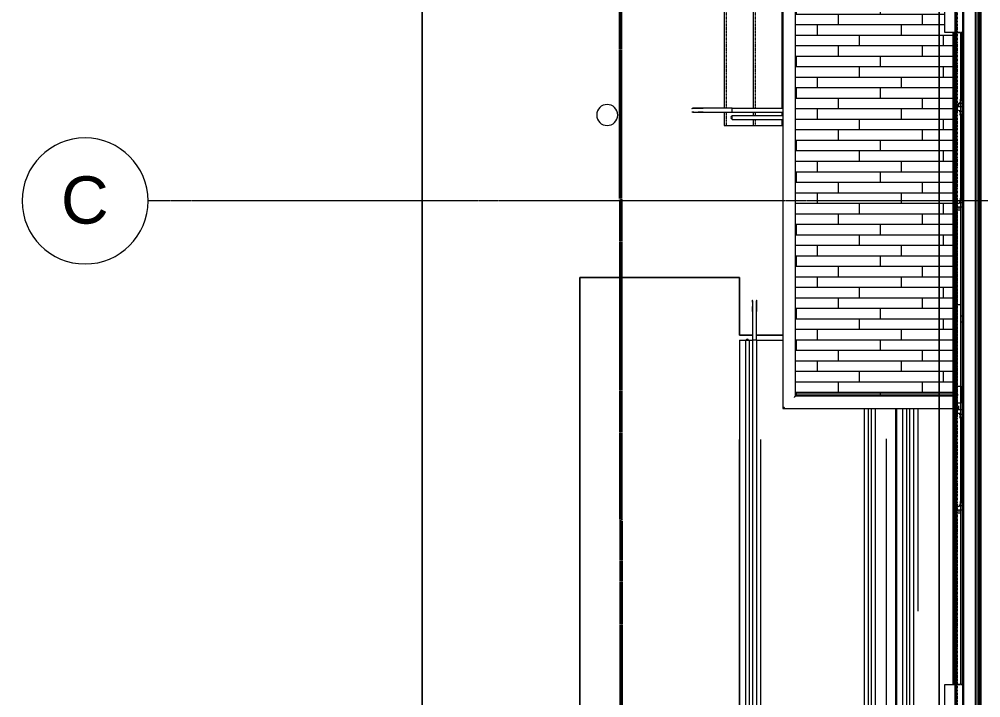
# Model space of a CAD drawing. Header units: inches. Extents: x -4218 to -1830, y 9757 to 12359.
# Drawn here: x -4217.8 to -3851.3, y 11093 to 11351.4 of the extents above; entities that cross this region are included whole.
import ezdxf

# ---------------------------------------------------------------- set-up
doc = ezdxf.new("R2010")
doc.units = ezdxf.units.IN
doc.header["$MEASUREMENT"] = 0
for name, pattern in [('Dash 1_16_', [0.125, 0.0625, -0.0625]), ('Double Dash 3_8_', [1, 0.375, -0.125, 0.125, -0.125, 0.125, -0.125]), ('Grid Line 1_2_', [0.875, 0.5, -0.125, 0.125, -0.125]), ('Overhead 1_16_', [0.101562, 0.0625, -0.039062])]:
    doc.linetypes.add(name, pattern=pattern)
for name, color, linetype, lineweight in [('0-1', 7, 'Continuous', 5), ('A-CLNG-1', 13, 'Continuous', 9), ('A-FLOR-1', 192, 'Continuous', 9), ('A-FLOR-HRAL', 11, 'Continuous', 9), ('A-FLOR-LEVL', 51, 'Continuous', 9), ('A-FLOR-PATT-1', 9, 'Continuous', 9), ('A-GENM', 5, 'Continuous', 9), ('A-GLAZ-1', 151, 'Continuous', 9), ('A-GLAZ-2', 151, 'Continuous', 20), ('A-ROOF', 132, 'Continuous', 13), ('A-ROOF-1', 253, 'Dash 1_16_', 9), ('A-ROOF-5', 132, 'Continuous', 9), ('A-WALL-1', 113, 'Continuous', 9), ('C-PROP-LINE', 91, 'Double Dash 3_8_', 50), ('C-PROP-LINE-1', 91, 'Dash 1_16_', 50), ('C-TOPO', 7, 'Continuous', 9), ('E-LITE-EQPM', 33, 'Continuous', 9), ('S-FNDN-1', 32, 'Continuous', 9), ('S-GRID-1', 1, 'Grid Line 1_2_', 9), ('S-GRID-IDEN', 1, 'Continuous', 9), ('S-STRS', 31, 'Continuous', 9), ('S-STRS-1', 31, 'Overhead 1_16_', 9)]:
    doc.layers.add(name, color=color, linetype=linetype, lineweight=lineweight)
doc.styles.add('Arial', font='arial.ttf', dxfattribs={"height": 18})

# ---------------------------------------------------------------- blocks, each defined once
blk = doc.blocks.new('CTR  - Topography_rvt-1-BACKGROUND - ROOF PLAN')
at = {"layer": 'C-TOPO'}
for p, q in [((-4064.23, 11315.19), (-4064.23, 11431.25)), ((-4064.23, 11431.25), (-4064.23, 11315.19)), ((-4064.23, 11311.45), (-4064.23, 11315.19)), ((-4064.23, 11315.19), (-4064.23, 11311.45)), ((-4064.23, 11201.19), (-4064.23, 11311.45)), ((-4064.23, 11311.45), (-4064.23, 11201.19)), ((-3970.19, 11252.99), (-4004.17, 11252.99)), ((-4004.17, 11252.99), (-4004.17, 11201.19)), ((-4004.17, 11201.19), (-4004.17, 11252.99)), ((-4004.17, 11252.99), (-3970.19, 11252.99)), ((-3943.32, 11252.99), (-3970.19, 11252.99)), ((-3970.19, 11252.99), (-3943.32, 11252.99)), ((-3943.32, 11231.11), (-3943.32, 11252.99)), ((-3943.32, 11252.99), (-3943.32, 11231.11)), ((-3940.2, 11231.11), (-3943.32, 11231.11)), ((-3943.32, 11231.11), (-3940.2, 11231.11)), ((-3938.32, 11231.11), (-3940.2, 11231.11)), ((-3940.2, 11231.11), (-3938.32, 11231.11)), ((-3926.72, 11231.11), (-3936.82, 11231.11)), ((-3936.82, 11231.11), (-3926.72, 11231.11)), ((-4064.23, 11072.04), (-4064.23, 11201.19)), ((-4064.23, 11201.19), (-4064.23, 11072.04)), ((-4004.17, 11201.19), (-4004.17, 11068.59)), ((-4004.17, 11068.59), (-4004.17, 11201.19))]:
    blk.add_line(p, q, dxfattribs=at)
blk = doc.blocks.new('Basic Wall _ EXT - FIBER CEMENT - LARGE - ___-2505168-BACKGROUND - ROOF PLAN')
at = {"layer": 'A-WALL-1'}
for p, q in [((-3861.05, 11346.4), (-3861.05, 11318)), ((-3861.05, 11346.4), (-3861.05, 11318)), ((-3861.02, 11346.4), (-3861.02, 11318)), ((-3861.02, 11346.4), (-3861.02, 11318)), ((-3859, 11346.4), (-3859, 11318)), ((-3859, 11346.4), (-3859, 11318)), ((-3858.97, 11318), (-3858.97, 11346.4)), ((-3858.97, 11346.4), (-3858.97, 11318)), ((-3861.05, 11279.98), (-3861.05, 11211.66)), ((-3861.05, 11279.98), (-3861.05, 11211.66)), ((-3861.02, 11279.98), (-3861.02, 11211.66)), ((-3861.02, 11279.98), (-3861.02, 11211.66)), ((-3859, 11279.98), (-3859, 11242.76)), ((-3859, 11279.98), (-3859, 11242.76)), ((-3858.97, 11242.76), (-3858.97, 11279.98)), ((-3858.97, 11279.98), (-3858.97, 11242.76)), ((-3859, 11242.76), (-3859, 11211.65)), ((-3859, 11242.76), (-3859, 11211.65)), ((-3858.97, 11238.39), (-3858.97, 11242.76)), ((-3858.97, 11242.76), (-3858.97, 11238.39)), ((-3858.97, 11211.65), (-3858.97, 11238.39)), ((-3858.97, 11238.39), (-3858.97, 11211.65)), ((-3861.05, 11211.66), (-3861.05, 11211.57)), ((-3861.05, 11211.66), (-3861.05, 11211.57)), ((-3861.05, 11211.55), (-3861.05, 11208.78)), ((-3861.05, 11211.55), (-3861.05, 11208.78)), ((-3861.02, 11211.66), (-3861.02, 11211.58)), ((-3861.02, 11211.66), (-3861.02, 11211.58)), ((-3861.02, 11211.55), (-3861.02, 11208.78)), ((-3861.02, 11211.55), (-3861.02, 11208.78)), ((-3859, 11211.65), (-3859, 11211.55)), ((-3859, 11211.65), (-3859, 11211.55)), ((-3859, 11211.52), (-3859, 11211.22)), ((-3859, 11211.52), (-3859, 11211.22)), ((-3859, 11211.18), (-3859, 11206.11)), ((-3859, 11211.18), (-3859, 11206.11)), ((-3858.97, 11211.55), (-3858.97, 11211.65)), ((-3858.97, 11211.65), (-3858.97, 11211.55)), ((-3858.97, 11211.22), (-3858.97, 11211.53)), ((-3858.97, 11211.53), (-3858.97, 11211.22)), ((-3858.97, 11210.51), (-3858.97, 11211.19)), ((-3858.97, 11211.19), (-3858.97, 11210.51)), ((-3858.97, 11206.11), (-3858.97, 11210.51)), ((-3858.97, 11210.51), (-3858.97, 11206.11)), ((-3861.05, 11208.73), (-3861.05, 11208.68)), ((-3861.05, 11208.73), (-3861.05, 11208.68)), ((-3861.05, 11208.67), (-3861.05, 11208.6)), ((-3861.05, 11208.67), (-3861.05, 11208.6)), ((-3861.05, 11208.6), (-3861.05, 11208.51)), ((-3861.05, 11208.6), (-3861.05, 11208.51)), ((-3861.05, 11208.51), (-3861.05, 11208.41)), ((-3861.05, 11208.51), (-3861.05, 11208.41)), ((-3861.05, 11208.41), (-3861.05, 11208.31)), ((-3861.05, 11208.41), (-3861.05, 11208.31)), ((-3861.05, 11208.31), (-3861.05, 11208.22)), ((-3861.05, 11208.31), (-3861.05, 11208.22)), ((-3861.05, 11208.22), (-3861.05, 11208.14)), ((-3861.05, 11208.22), (-3861.05, 11208.14)), ((-3861.05, 11208.14), (-3861.05, 11208.09)), ((-3861.05, 11208.14), (-3861.05, 11208.09)), ((-3861.05, 11208.03), (-3861.05, 11205.61)), ((-3861.05, 11208.03), (-3861.05, 11205.61)), ((-3861.02, 11208.73), (-3861.02, 11208.68)), ((-3861.02, 11208.73), (-3861.02, 11208.68)), ((-3861.02, 11208.67), (-3861.02, 11208.61)), ((-3861.02, 11208.67), (-3861.02, 11208.61)), ((-3861.02, 11208.6), (-3861.02, 11208.51)), ((-3861.02, 11208.6), (-3861.02, 11208.51)), ((-3861.02, 11208.51), (-3861.02, 11208.41)), ((-3861.02, 11208.51), (-3861.02, 11208.41)), ((-3861.02, 11208.41), (-3861.02, 11208.31)), ((-3861.02, 11208.41), (-3861.02, 11208.31)), ((-3861.02, 11208.31), (-3861.02, 11208.22)), ((-3861.02, 11208.31), (-3861.02, 11208.22)), ((-3861.02, 11208.22), (-3861.02, 11208.14)), ((-3861.02, 11208.22), (-3861.02, 11208.14)), ((-3861.02, 11208.14), (-3861.02, 11208.09)), ((-3861.02, 11208.14), (-3861.02, 11208.09)), ((-3861.02, 11208.03), (-3861.02, 11205.61)), ((-3861.02, 11208.03), (-3861.02, 11205.61)), ((-3859, 11206.07), (-3859, 11205.61)), ((-3859, 11206.07), (-3859, 11205.61)), ((-3858.97, 11205.61), (-3858.97, 11206.08)), ((-3858.97, 11206.08), (-3858.97, 11205.61)), ((-3861.05, 11205.6), (-3861.05, 11205.27)), ((-3861.05, 11205.6), (-3861.05, 11205.27)), ((-3861.05, 11205.25), (-3861.05, 11205.16)), ((-3861.05, 11205.25), (-3861.05, 11205.16)), ((-3861.05, 11205.16), (-3861.05, 11202.61)), ((-3861.05, 11205.16), (-3861.05, 11202.61)), ((-3861.02, 11205.6), (-3861.02, 11205.27)), ((-3861.02, 11205.6), (-3861.02, 11205.27)), ((-3861.02, 11205.24), (-3861.02, 11205.16)), ((-3861.02, 11205.24), (-3861.02, 11205.16)), ((-3861.02, 11205.16), (-3861.02, 11202.61)), ((-3861.02, 11205.16), (-3861.02, 11202.61)), ((-3859, 11205.6), (-3859, 11205.3)), ((-3859, 11205.6), (-3859, 11205.3)), ((-3859, 11205.27), (-3859, 11205.17)), ((-3859, 11205.27), (-3859, 11205.17)), ((-3859, 11205.17), (-3859, 11202.61)), ((-3859, 11205.17), (-3859, 11202.61)), ((-3858.97, 11205.29), (-3858.97, 11205.6)), ((-3858.97, 11205.6), (-3858.97, 11205.29)), ((-3858.97, 11205.17), (-3858.97, 11205.27)), ((-3858.97, 11205.27), (-3858.97, 11205.17)), ((-3858.97, 11202.61), (-3858.97, 11205.17)), ((-3858.97, 11205.17), (-3858.97, 11202.61)), ((-3861.05, 11164.59), (-3861.05, 11097.98)), ((-3861.05, 11164.59), (-3861.05, 11097.98)), ((-3861.02, 11164.59), (-3861.02, 11097.98)), ((-3861.02, 11164.59), (-3861.02, 11097.98)), ((-3859, 11164.59), (-3859, 11097.98)), ((-3859, 11164.59), (-3859, 11097.98)), ((-3858.97, 11097.98), (-3858.97, 11164.59)), ((-3858.97, 11164.59), (-3858.97, 11097.98))]:
    blk.add_line(p, q, dxfattribs=at)
blk = doc.blocks.new('Basic Wall _ EXT - FIBER CEMENT - LARGE - ___-2162461-BACKGROUND - ROOF PLAN')
at = {"layer": 'A-WALL-1'}
for p, q in [((-3861.93, 11097.98), (-3861.93, 11346.4)), ((-3861.63, 11346.4), (-3861.63, 11097.98)), ((-3861.63, 11346.4), (-3861.63, 11097.98)), ((-3861.62, 11346.4), (-3861.62, 11097.98)), ((-3861.6, 11346.4), (-3861.6, 11097.98)), ((-3861.6, 11346.4), (-3861.6, 11097.98)), ((-3861.59, 11346.4), (-3861.59, 11097.98)), ((-3859, 11346.4), (-3859, 11097.98)), ((-3859, 11346.4), (-3859, 11097.98)), ((-3858.97, 11097.98), (-3858.97, 11346.4)), ((-3858.97, 11346.4), (-3858.97, 11097.98))]:
    blk.add_line(p, q, dxfattribs=at)
blk = doc.blocks.new('Basic Wall _ EXT - FIBER CEMENT - SMALL - ___-2145935-BACKGROUND - ROOF PLAN')
at = {"layer": 'A-WALL-1'}
for p, q in [((-3867.29, 12125.15), (-3867.29, 9973.63)), ((-3867.29, 12125.15), (-3867.29, 9973.63)), ((-3867.21, 9973.7), (-3867.21, 12125.07)), ((-3867.21, 12125.07), (-3867.21, 9973.7)), ((-3861.25, 12119.12), (-3861.25, 9979.66)), ((-3861.19, 12119.05), (-3861.19, 9979.73)), ((-3860.73, 12118.59), (-3860.73, 9980.19)), ((-3860.73, 12118.59), (-3860.73, 9980.19)), ((-3860.73, 12118.59), (-3860.73, 9980.19)), ((-3858.3, 12116.17), (-3858.3, 9982.61)), ((-3858.3, 12116.17), (-3858.3, 9982.61)), ((-3853.48, 12111.34), (-3853.48, 9987.44)), ((-3853.48, 12111.34), (-3853.48, 9987.44)), ((-3853.4, 12111.26), (-3853.4, 9987.51)), ((-3853.4, 12111.26), (-3853.4, 9987.51)), ((-3853.2, 9987.72), (-3853.2, 12111.06)), ((-3853.2, 12111.06), (-3853.2, 9987.72)), ((-3852.33, 9988.59), (-3852.33, 12110.19)), ((-3852.33, 12110.19), (-3852.33, 9988.59)), ((-3851.97, 12109.84), (-3851.97, 9988.94)), ((-3851.93, 12109.79), (-3851.93, 9988.99)), ((-3851.92, 12109.78), (-3851.92, 9989)), ((-3851.85, 12109.72), (-3851.85, 9989.06)), ((-3851.85, 12109.72), (-3851.85, 9989.06)), ((-3851.85, 9989.07), (-3851.85, 12109.71)), ((-3851.85, 12109.71), (-3851.85, 9989.07)), ((-3851.82, 12109.68), (-3851.82, 9989.09)), ((-3851.78, 12109.65), (-3851.78, 9989.13)), ((-3851.71, 9989.21), (-3851.71, 12109.57)), ((-3851.42, 12109.28), (-3851.42, 9989.49)), ((-3851.35, 12109.22), (-3851.35, 9989.56))]:
    blk.add_line(p, q, dxfattribs=at)
blk = doc.blocks.new('Window-Double_Hung-Andersen-400_Series-Tilt_Wash - DOUBLE HUNG - COTTAGE - 3RD FLOOR-V10-BACKGROUND - ROOF PLAN')
at = {"layer": 'A-GLAZ-1'}
for p, q in [((-16.29, 2.5), (-15.7, 2.5)), ((-16.29, 2.12), (-15.7, 2.12)), ((-15.82, 2.5), (-15.82, 2.12)), ((-15.7, 2.62), (15.7, 2.62)), ((-15.7, 2.5), (15.7, 2.5)), ((-15.7, 2.12), (15.7, 2.12)), ((-15.7, 2), (15.7, 2)), ((16.29, 2.5), (15.7, 2.5)), ((16.29, 2.12), (15.7, 2.12)), ((15.82, 2.5), (15.82, 2.12))]:
    blk.add_line(p, q, dxfattribs=at)
at = {"layer": 'A-GLAZ-2'}
for p, q in [((19.01, 4.81), (-19.01, 4.81)), ((-19.01, 4.81), (-19.01, 4.56)), ((-19.01, 4.1), (-19.01, 3.06)), ((-18.2, 4.81), (-18.2, 4.56)), ((-18.2, 4.09), (-18.2, 4)), ((-18.2, 4), (-17.92, 4)), ((-17.92, 4), (-17.61, 3.19)), ((17.92, 4), (17.61, 3.19)), ((18.2, 4), (17.92, 4)), ((18.2, 4.81), (18.2, 4.56)), ((18.2, 4.11), (18.2, 4)), ((19.01, 4.56), (19.01, 4.81)), ((19.01, 3), (19.01, 4.11)), ((-19.01, 3.44), (-20.51, 3.44)), ((-19.01, 2.84), (-19.01, 2.72)), ((-19.01, 2.69), (-19.01, 2.01)), ((-19.01, 2.01), (-19.01, 1.69)), ((-17.61, 3.19), (-17.14, 3.19)), ((-17.42, 2.75), (-16.57, 2.75)), ((-17.42, 2.69), (-17.42, 2.06)), ((-17.42, 2.01), (-17.42, 1.69)), ((-17.14, 3.19), (-17.14, 3.06)), ((-17.14, 2.84), (-17.14, 2.75)), ((-15.86, 2.97), (-16.57, 2.97)), ((-16.57, 2.72), (-16.57, 2.84)), ((-16.57, 2.62), (-16.57, 2.69)), ((-15.7, 2.62), (-16.57, 2.62)), ((-16.29, 2.62), (-16.29, 2.05)), ((-15.7, 2), (-16.29, 2)), ((-15.8, 2.84), (-15.74, 2.72)), ((-15.78, 1.69), (-15.7, 2)), ((-15.73, 2.69), (-15.7, 2.62)), ((15.73, 2.69), (15.7, 2.62)), ((15.7, 2.62), (16.57, 2.62)), ((15.7, 2), (16.29, 2)), ((15.78, 1.69), (15.7, 2)), ((15.8, 2.84), (15.74, 2.72)), ((15.86, 2.97), (16.57, 2.97)), ((16.29, 2.62), (16.29, 2.01)), ((16.57, 2.72), (16.57, 2.84)), ((17.42, 2.75), (16.57, 2.75)), ((16.57, 2.62), (16.57, 2.69)), ((17.14, 3.19), (17.14, 3)), ((17.61, 3.19), (17.14, 3.19)), ((17.14, 2.84), (17.14, 2.75)), ((17.42, 2.69), (17.42, 2.01)), ((17.42, 2.01), (17.42, 1.69)), ((19.01, 3.44), (20.51, 3.44)), ((19.01, 2.72), (19.01, 2.84)), ((19.01, 2.01), (19.01, 2.69)), ((19.01, 1.69), (19.01, 2.01))]:
    blk.add_line(p, q, dxfattribs=at)
blk = doc.blocks.new('Window-Double_Hung-Andersen-400_Series-Tilt_Wash - DOUBLE HUNG - COTTAGE - 3RD FLOOR-V104-BACKGROUND - ROOF PLAN')
at = {"layer": 'A-GLAZ-1'}
for p, q in [((-16.29, 2.5), (-15.7, 2.5)), ((-16.29, 2.12), (-15.7, 2.12)), ((-15.82, 2.5), (-15.82, 2.12)), ((-15.7, 2.62), (15.7, 2.62)), ((-15.7, 2.5), (15.7, 2.5)), ((-15.7, 2.12), (15.7, 2.12)), ((-15.7, 2), (15.7, 2)), ((16.29, 2.5), (15.7, 2.5)), ((16.29, 2.12), (15.7, 2.12)), ((15.82, 2.5), (15.82, 2.12))]:
    blk.add_line(p, q, dxfattribs=at)
at = {"layer": 'A-GLAZ-2'}
for p, q in [((19.01, 4.81), (-19.01, 4.81)), ((-19.01, 4.81), (-19.01, 4.56)), ((-19.01, 4.11), (-19.01, 3)), ((-18.2, 4.81), (-18.2, 4.56)), ((-18.2, 4.11), (-18.2, 4.01)), ((-18.2, 4), (-17.92, 4)), ((-17.92, 4), (-17.61, 3.19)), ((17.92, 4), (17.64, 3.27)), ((18.2, 4), (17.92, 4)), ((18.2, 4.81), (18.2, 4.56)), ((18.2, 4.11), (18.2, 4)), ((19.01, 4.56), (19.01, 4.81)), ((19.01, 3), (19.01, 4.11)), ((-19.01, 3.44), (-20.51, 3.44)), ((-19.01, 2.84), (-19.01, 2.72)), ((-19.01, 2.69), (-19.01, 2.01)), ((-19.01, 2.01), (-19.01, 1.69)), ((-17.61, 3.19), (-17.14, 3.19)), ((-17.42, 2.75), (-16.57, 2.75)), ((-17.42, 2.69), (-17.42, 2.01)), ((-17.42, 2.01), (-17.42, 1.69)), ((-17.14, 3.19), (-17.14, 3)), ((-17.14, 2.84), (-17.14, 2.75)), ((-15.86, 2.97), (-16.57, 2.97)), ((-16.57, 2.72), (-16.57, 2.84)), ((-16.57, 2.62), (-16.57, 2.69)), ((-15.7, 2.62), (-16.57, 2.62)), ((-16.29, 2.62), (-16.29, 2.01)), ((-15.7, 2), (-16.29, 2)), ((-15.8, 2.84), (-15.74, 2.72)), ((-15.78, 1.69), (-15.7, 2)), ((-15.73, 2.69), (-15.7, 2.62)), ((15.73, 2.69), (15.7, 2.62)), ((15.7, 2.62), (16.57, 2.62)), ((15.7, 2), (16.29, 2)), ((15.78, 1.69), (15.7, 2)), ((15.8, 2.84), (15.74, 2.72)), ((15.86, 2.97), (16.57, 2.97)), ((16.29, 2.62), (16.29, 2.01)), ((16.57, 2.72), (16.57, 2.84)), ((17.42, 2.75), (16.57, 2.75)), ((16.57, 2.62), (16.57, 2.69)), ((17.14, 3.19), (17.14, 3.06)), ((17.61, 3.19), (17.14, 3.19)), ((17.14, 3.06), (17.14, 3)), ((17.14, 2.84), (17.14, 2.75)), ((17.42, 2.69), (17.42, 2.01)), ((17.42, 2.01), (17.42, 1.69)), ((17.64, 3.27), (17.61, 3.19)), ((19.01, 3.44), (20.51, 3.44)), ((19.01, 2.72), (19.01, 2.84)), ((19.01, 2.01), (19.01, 2.68)), ((19.01, 1.69), (19.01, 2.01))]:
    blk.add_line(p, q, dxfattribs=at)
blk = doc.blocks.new('Pathway_Cooper_McGraw-Edison _BSC-BRC_Round - Pathway_Cooper_McGraw-Edison _BSC-BRC_Round-2028611-BACKGROUND - ROOF PLAN')
at = {"layer": 'E-LITE-EQPM'}
for start, end in [(360, 180), (180, 360)]:
    blk.add_arc((0, 0), 4, start, end, dxfattribs=at)
blk = doc.blocks.new('Family1 - SCUPPER-V149-BACKGROUND - ROOF PLAN')
at = {"layer": 'A-GENM'}
for p, q in [((-5, 8.81), (5, 8.81)), ((-5, 4.97), (-5, 8.81)), ((5, 8.81), (5, 4.97)), ((-5, 4.56), (-5, 4.97)), ((-5, 3), (-5, 4.11)), ((5, 4.97), (5, 4.56)), ((5, 4.11), (5, 3)), ((-5, 2.01), (-5, 2.84)), ((-5, 1.69), (-5, 2.01)), ((5, 2.84), (5, 2.01)), ((5, 2.01), (5, 1.69))]:
    blk.add_line(p, q, dxfattribs=at)
blk = doc.blocks.new('Railing - Baluster_01-2700443-BACKGROUND - ROOF PLAN')
at = {"layer": 'A-FLOR-HRAL'}
for p, q in [((-0.59, 1.18), (-0.33, 1.18)), ((-0.59, 0.65), (-0.59, 0.86)), ((-0.59, 0.59), (-0.59, 0.65)), ((-0.33, 1.18), (0.11, 1.18)), ((0.12, 1.18), (0.59, 1.18)), ((0.59, 0.86), (0.59, 0.65)), ((0.59, 0.65), (0.59, 0.59))]:
    blk.add_line(p, q, dxfattribs=at)
blk = doc.blocks.new('Railing - Railing-2550578-BACKGROUND - ROOF PLAN')
at = {"layer": 'A-FLOR-HRAL'}
for p, q in [((-3926.72, 11433.75), (-3926.72, 11203.13)), ((-3867.29, 11433.75), (-3926.72, 11433.75)), ((-3867.21, 11433.75), (-3867.29, 11433.75)), ((-3861.92, 11433.75), (-3867.21, 11433.75)), ((-3861.63, 11433.75), (-3861.77, 11433.75)), ((-3861.25, 11433.75), (-3861.59, 11433.75)), ((-3861.11, 11433.75), (-3861.25, 11433.75)), ((-3861.11, 11433.75), (-3861.11, 11433.74)), ((-3861.11, 11433.74), (-3861.11, 11433.61)), ((-3861.11, 11433.61), (-3861.11, 11433.52)), ((-3861.11, 11433.52), (-3861.11, 11433.4)), ((-3861.11, 11433.4), (-3861.11, 11433.28)), ((-3861.11, 11433.28), (-3861.11, 11431.73)), ((-3861.11, 11431.73), (-3861.11, 11431.64)), ((-3861.11, 11431.62), (-3861.11, 11429.5)), ((-3861.11, 11429.48), (-3861.11, 11429.38)), ((-3861.11, 11429.38), (-3861.11, 11429.26)), ((-3861.11, 11429.26), (-3861.11, 11429.17)), ((-3922, 11207.85), (-3922, 11429.03)), ((-3922, 11429.03), (-3867.29, 11429.03)), ((-3867.29, 11429.03), (-3867.21, 11429.03)), ((-3867.21, 11429.03), (-3861.92, 11429.03)), ((-3861.77, 11429.03), (-3861.72, 11429.03)), ((-3861.72, 11429.03), (-3861.63, 11429.03)), ((-3861.59, 11429.03), (-3861.25, 11429.03)), ((-3861.25, 11429.03), (-3861.11, 11429.03)), ((-3861.11, 11429.17), (-3861.11, 11429.09)), ((-3861.11, 11429.09), (-3861.11, 11429.04)), ((-3861.11, 11429.04), (-3861.11, 11429.03)), ((-3867.29, 11207.85), (-3922, 11207.85)), ((-3867.21, 11207.85), (-3867.29, 11207.85)), ((-3861.91, 11207.85), (-3867.21, 11207.85)), ((-3861.72, 11207.85), (-3861.77, 11207.85)), ((-3861.63, 11207.85), (-3861.72, 11207.85)), ((-3861.25, 11207.85), (-3861.59, 11207.85)), ((-3861.11, 11207.85), (-3861.25, 11207.85)), ((-3861.11, 11207.85), (-3861.11, 11207.84)), ((-3861.11, 11207.84), (-3861.11, 11207.79)), ((-3861.11, 11207.79), (-3861.11, 11207.74)), ((-3861.11, 11207.71), (-3861.11, 11207.62)), ((-3861.11, 11207.62), (-3861.11, 11207.5)), ((-3861.11, 11207.5), (-3861.11, 11207.38)), ((-3861.11, 11207.38), (-3861.11, 11205.61)), ((-3926.72, 11203.13), (-3867.29, 11203.13)), ((-3867.29, 11203.13), (-3867.21, 11203.13)), ((-3867.21, 11203.13), (-3861.91, 11203.13)), ((-3861.77, 11203.13), (-3861.63, 11203.13)), ((-3861.59, 11203.13), (-3861.25, 11203.13)), ((-3861.25, 11203.13), (-3861.11, 11203.13)), ((-3861.11, 11205.6), (-3861.11, 11205.27)), ((-3861.11, 11205.25), (-3861.11, 11205.16)), ((-3861.11, 11205.16), (-3861.11, 11203.6)), ((-3861.11, 11203.6), (-3861.11, 11203.48)), ((-3861.11, 11203.48), (-3861.11, 11203.36)), ((-3861.11, 11203.36), (-3861.11, 11203.27)), ((-3861.11, 11203.27), (-3861.11, 11203.19)), ((-3861.11, 11203.19), (-3861.11, 11203.14)), ((-3861.11, 11203.14), (-3861.11, 11203.13))]:
    blk.add_line(p, q, dxfattribs=at)
for points, knots in [([(-3926.25, 11433.28), (-3926.29, 11433.32), (-3926.35, 11433.38), (-3926.43, 11433.46), (-3926.48, 11433.51), (-3926.51, 11433.54), (-3926.55, 11433.58), (-3926.58, 11433.61), (-3926.61, 11433.63), (-3926.63, 11433.66), (-3926.66, 11433.69), (-3926.69, 11433.72), (-3926.72, 11433.74), (-3926.72, 11433.75), (-3926.72, 11433.75)], [0, 0, 0, 0, 0.166667, 0.25, 0.333333, 0.375, 0.416667, 0.5, 0.541667, 0.583333, 0.666667, 0.75, 0.833333, 1, 1, 1, 1]), ([(-3922, 11429.03), (-3922, 11429.03), (-3922.01, 11429.04), (-3922.03, 11429.06), (-3922.06, 11429.09), (-3922.09, 11429.12), (-3922.12, 11429.14), (-3922.14, 11429.17), (-3922.18, 11429.21), (-3922.23, 11429.25), (-3922.26, 11429.29), (-3922.3, 11429.33), (-3922.37, 11429.4), (-3922.43, 11429.46), (-3922.47, 11429.5)], [0, 0, 0, 0, 0.166667, 0.25, 0.333333, 0.416667, 0.458333, 0.5, 0.583333, 0.666667, 0.708333, 0.75, 0.833333, 1, 1, 1, 1]), ([(-3922, 11207.85), (-3922, 11207.85), (-3922.01, 11207.84), (-3922.03, 11207.82), (-3922.06, 11207.79), (-3922.09, 11207.76), (-3922.12, 11207.73), (-3922.14, 11207.71), (-3922.18, 11207.67), (-3922.23, 11207.62), (-3922.26, 11207.59), (-3922.3, 11207.55), (-3922.37, 11207.48), (-3922.43, 11207.42), (-3922.47, 11207.38)], [0, 0, 0, 0, 0.166667, 0.25, 0.333333, 0.416667, 0.458333, 0.5, 0.583333, 0.666667, 0.708333, 0.75, 0.833333, 1, 1, 1, 1]), ([(-3926.25, 11203.6), (-3926.29, 11203.56), (-3926.35, 11203.5), (-3926.43, 11203.42), (-3926.48, 11203.37), (-3926.51, 11203.34), (-3926.55, 11203.3), (-3926.58, 11203.27), (-3926.61, 11203.24), (-3926.63, 11203.22), (-3926.66, 11203.19), (-3926.69, 11203.16), (-3926.72, 11203.14), (-3926.72, 11203.13), (-3926.72, 11203.13)], [0, 0, 0, 0, 0.166667, 0.25, 0.333333, 0.375, 0.416667, 0.5, 0.541667, 0.583333, 0.666667, 0.75, 0.833333, 1, 1, 1, 1])]:
    blk.add_open_spline(points, degree=3, knots=knots, dxfattribs=at)
at = {"extrusion": (0, 0, -1), "zscale": -1, "rotation": 89.99999999999928}
blk.add_blockref('Railing - Baluster_01-2700443-BACKGROUND - ROOF PLAN', (3861.7, 11205.49), dxfattribs=at)
blk = doc.blocks.new('Walls 1 - Walls 1-2559882-BACKGROUND - ROOF PLAN')
at = {"layer": 'A-WALL-1'}
for p, q in [((-3861.72, 11211.66), (-3861.63, 11211.66)), ((-3861.72, 11211.22), (-3861.72, 11211.66)), ((-3861.72, 11211.66), (-3861.72, 11209.25)), ((-3861.72, 11205.16), (-3861.72, 11211.22)), ((-3861.59, 11211.66), (-3861.25, 11211.66)), ((-3861.25, 11211.66), (-3860.84, 11211.66)), ((-3860.39, 11211.66), (-3859.29, 11211.66)), ((-3859.13, 11211.66), (-3859, 11211.66)), ((-3858.97, 11211.66), (-3858.78, 11211.66)), ((-3858.78, 11211.22), (-3858.78, 11211.66)), ((-3858.78, 11211.66), (-3858.78, 11210.71)), ((-3858.78, 11210.71), (-3858.78, 11211.22)), ((-3858.78, 11210.53), (-3858.78, 11210.71)), ((-3858.78, 11210.71), (-3858.78, 11210.53)), ((-3858.78, 11209.25), (-3858.78, 11210.53)), ((-3858.78, 11210.53), (-3858.78, 11210.03)), ((-3858.78, 11210.03), (-3858.78, 11205.16)), ((-3922, 11208.78), (-3867.29, 11208.78)), ((-3867.29, 11208.03), (-3922, 11208.03)), ((-3867.29, 11208.78), (-3867.21, 11208.78)), ((-3867.21, 11208.03), (-3867.29, 11208.03)), ((-3867.21, 11208.78), (-3861.91, 11208.78)), ((-3861.91, 11208.03), (-3867.21, 11208.03)), ((-3861.77, 11208.78), (-3861.72, 11208.78)), ((-3861.72, 11208.03), (-3861.77, 11208.03)), ((-3861.72, 11209.25), (-3861.72, 11208.79)), ((-3861.72, 11208.78), (-3861.63, 11208.78)), ((-3861.72, 11208.74), (-3861.72, 11208.68)), ((-3861.72, 11208.68), (-3861.72, 11208.6)), ((-3861.72, 11208.6), (-3861.72, 11208.51)), ((-3861.72, 11208.51), (-3861.72, 11208.41)), ((-3861.72, 11208.41), (-3861.72, 11208.31)), ((-3861.72, 11208.31), (-3861.72, 11208.22)), ((-3861.72, 11208.22), (-3861.72, 11208.14)), ((-3861.72, 11208.14), (-3861.72, 11208.08)), ((-3861.63, 11208.03), (-3861.72, 11208.03)), ((-3861.72, 11208.03), (-3861.72, 11206.11)), ((-3861.72, 11206.11), (-3861.72, 11205.16)), ((-3861.59, 11208.78), (-3861.25, 11208.78)), ((-3861.25, 11208.03), (-3861.59, 11208.03)), ((-3861.25, 11208.78), (-3860.84, 11208.78)), ((-3860.84, 11208.03), (-3861.25, 11208.03)), ((-3858.78, 11205.16), (-3858.78, 11209.25)), ((-3861.63, 11205.16), (-3861.72, 11205.16)), ((-3861.25, 11205.16), (-3861.59, 11205.16)), ((-3860.84, 11205.16), (-3861.25, 11205.16)), ((-3859.29, 11205.16), (-3860.39, 11205.16)), ((-3859, 11205.16), (-3859.13, 11205.16)), ((-3858.78, 11205.16), (-3858.94, 11205.16))]:
    blk.add_line(p, q, dxfattribs=at)
for start_param, end_param in [(1.308997, 1.445432), (1.696161, 1.832596), (1.071709, 1.23968), (1.901868, 2.069883), (0.895502, 1.047198), (2.094395, 2.246027), (6.021386, 6.25092), (3.173858, 3.665191), (4.712389, 6.021386), (3.665191, 3.926991), (3.926991, 4.712389)]:
    blk.add_ellipse((-3860.4, 11208.41), major_axis=(0, 0.375), ratio=0.86769, start_param=start_param, end_param=end_param, dxfattribs=at)
blk = doc.blocks.new('Railing - 1_-2838582-BACKGROUND - ROOF PLAN')
at = {"layer": 'A-FLOR-HRAL'}
for p, q in [((2, 11), (2, 0)), ((3.5, 0), (3.5, 11))]:
    blk.add_line(p, q, dxfattribs=at)
at = {"layer": 'A-FLOR-HRAL', "flags": 128}
for points in [[(2, 15), (2, 15.03), (2, 15.06), (2.01, 15.09), (2.01, 15.12), (2.01, 15.15), (2.02, 15.18), (2.03, 15.21), (2.04, 15.24), (2.05, 15.26), (2.06, 15.29), (2.07, 15.32), (2.08, 15.35)], [(2, 15), (2, 15), (2, 14.99), (2, 14.97), (2, 14.95), (2, 14.92), (2, 14.89), (2, 14.84), (2, 14.8), (2, 14.74), (2, 14.68), (2, 14.62), (2, 14.55), (2, 14.47), (2, 14.39), (2, 14.3), (2, 14.21), (2, 14.11), (2, 14.01), (2, 13.9), (2, 13.79), (2, 13.67), (2, 13.55), (2, 13.42), (2, 13.29), (2, 13.16), (2, 13.02), (2, 12.89), (2, 12.74), (2, 12.6), (2, 12.45), (2, 12.3), (2, 12.15), (2, 11.99), (2, 11.84), (2, 11.68), (2, 11.52), (2, 11.36), (2, 11.2), (2, 11.04), (2, 11)], [(2, 14.53), (2, 14.6), (2, 14.67), (2, 14.73), (2, 14.78), (2, 14.83), (2, 14.87), (2, 14.91), (2, 14.94), (2, 14.97), (2, 14.98), (2, 14.99), (2, 15), (2, 15)], [(3.41, 15.35), (3.43, 15.33), (3.44, 15.3), (3.45, 15.27), (3.46, 15.24), (3.47, 15.22), (3.48, 15.19), (3.48, 15.16), (3.49, 15.13), (3.49, 15.1), (3.5, 15.07), (3.5, 15.04), (3.5, 15.01), (3.5, 15)], [(3.5, 11), (3.5, 11.16), (3.5, 11.32), (3.5, 11.48), (3.5, 11.64), (3.5, 11.79), (3.5, 11.95), (3.5, 12.11), (3.5, 12.26), (3.5, 12.41), (3.5, 12.56), (3.5, 12.7), (3.5, 12.85), (3.5, 12.99), (3.5, 13.12), (3.5, 13.26), (3.5, 13.39), (3.5, 13.52), (3.5, 13.64), (3.5, 13.76), (3.5, 13.87), (3.5, 13.98), (3.5, 14.08), (3.5, 14.18), (3.5, 14.28), (3.5, 14.37), (3.5, 14.45), (3.5, 14.53), (3.5, 14.6), (3.5, 14.67), (3.5, 14.73), (3.5, 14.78), (3.5, 14.83), (3.5, 14.87), (3.5, 14.91), (3.5, 14.94), (3.5, 14.97), (3.5, 14.98), (3.5, 14.99), (3.5, 15), (3.5, 15)], [(3.5, 15), (3.5, 15), (3.5, 14.99), (3.5, 14.97), (3.5, 14.95), (3.5, 14.92), (3.5, 14.89), (3.5, 14.84), (3.5, 14.8), (3.5, 14.74), (3.5, 14.68), (3.5, 14.62), (3.5, 14.55), (3.5, 14.47), (3.5, 14.39), (3.5, 14.3), (3.5, 14.21), (3.5, 14.11), (3.5, 14.01), (3.5, 13.9), (3.5, 13.79), (3.5, 13.67), (3.5, 13.55), (3.5, 13.42), (3.5, 13.29), (3.5, 13.16), (3.5, 13.02), (3.5, 12.89), (3.5, 12.74), (3.5, 12.6), (3.5, 12.45), (3.5, 12.3), (3.5, 12.15), (3.5, 11.99), (3.5, 11.84), (3.5, 11.68), (3.5, 11.52), (3.5, 11.36), (3.5, 11.2), (3.5, 11.04)], [(2, 11), (2, 11.16), (2, 11.32), (2, 11.48), (2, 11.64), (2, 11.79), (2, 11.95), (2, 12.11), (2, 12.26), (2, 12.41), (2, 12.56), (2, 12.7), (2, 12.85), (2, 12.94)]]:
    blk.add_lwpolyline(points, dxfattribs=at)
at = {"layer": 'A-FLOR-HRAL'}
blk.add_arc((0, 0), 0.5, 360, 180, dxfattribs=at)
blk = doc.blocks.new('Railing - Railing-2756993-BACKGROUND - ROOF PLAN')
at = {"layer": 'A-FLOR-HRAL'}
for p, q in [((-3946.12, 11317.49), (-3926.71, 11317.49)), ((-3946.12, 11315.99), (-3946.12, 11317.49)), ((-3946.12, 11315.99), (-3926.71, 11315.99)), ((-3946.12, 11314.74), (-3926.71, 11314.74)), ((-3946.12, 11313.24), (-3946.12, 11314.74)), ((-3946.12, 11313.24), (-3926.71, 11313.24))]:
    blk.add_line(p, q, dxfattribs=at)
at = {"rotation": 90}
blk.add_blockref('Railing - 1_-2838582-BACKGROUND - ROOF PLAN', (-3946.12, 11313.99), dxfattribs=at)
blk = doc.blocks.new('Railing - 1_-2753954-BACKGROUND - ROOF PLAN')
at = {"layer": 'A-FLOR-HRAL'}
for p, q in [((2, 11), (2, 0)), ((3.5, 0), (3.5, 11)), ((2.75, 0), (2, 0)), ((3.5, 0), (2.75, 0))]:
    blk.add_line(p, q, dxfattribs=at)
at = {"layer": 'A-FLOR-HRAL', "flags": 128}
for points in [[(2, 15), (2, 15.03), (2, 15.06), (2.01, 15.09), (2.01, 15.12), (2.01, 15.15), (2.02, 15.18), (2.03, 15.21), (2.04, 15.24), (2.05, 15.26), (2.06, 15.29), (2.07, 15.32), (2.08, 15.35)], [(2, 15), (2, 15), (2, 14.99), (2, 14.97), (2, 14.95), (2, 14.92), (2, 14.89), (2, 14.84), (2, 14.8), (2, 14.74), (2, 14.68), (2, 14.62), (2, 14.55), (2, 14.47), (2, 14.39), (2, 14.3), (2, 14.21), (2, 14.11), (2, 14.01), (2, 13.9), (2, 13.79), (2, 13.67), (2, 13.55), (2, 13.42), (2, 13.29), (2, 13.16), (2, 13.02), (2, 12.89), (2, 12.74), (2, 12.6), (2, 12.45), (2, 12.3), (2, 12.15), (2, 11.99), (2, 11.84), (2, 11.68), (2, 11.52), (2, 11.36), (2, 11.2), (2, 11.04), (2, 11)], [(2, 14.53), (2, 14.6), (2, 14.67), (2, 14.73), (2, 14.78), (2, 14.83), (2, 14.87), (2, 14.91), (2, 14.94), (2, 14.97), (2, 14.98), (2, 14.99), (2, 15), (2, 15)], [(3.41, 15.35), (3.43, 15.33), (3.44, 15.3), (3.45, 15.27), (3.46, 15.24), (3.47, 15.22), (3.48, 15.19), (3.48, 15.16), (3.49, 15.13), (3.49, 15.1), (3.5, 15.07), (3.5, 15.04), (3.5, 15.01), (3.5, 15)], [(3.5, 11), (3.5, 11.16), (3.5, 11.32), (3.5, 11.48), (3.5, 11.64), (3.5, 11.79), (3.5, 11.95), (3.5, 12.11), (3.5, 12.26), (3.5, 12.41), (3.5, 12.56), (3.5, 12.7), (3.5, 12.85), (3.5, 12.99), (3.5, 13.12), (3.5, 13.26), (3.5, 13.39), (3.5, 13.52), (3.5, 13.64), (3.5, 13.76), (3.5, 13.87), (3.5, 13.98), (3.5, 14.08), (3.5, 14.18), (3.5, 14.28), (3.5, 14.37), (3.5, 14.45), (3.5, 14.53), (3.5, 14.6), (3.5, 14.67), (3.5, 14.73), (3.5, 14.78), (3.5, 14.83), (3.5, 14.87), (3.5, 14.91), (3.5, 14.94), (3.5, 14.97), (3.5, 14.98), (3.5, 14.99), (3.5, 15), (3.5, 15)], [(3.5, 15), (3.5, 15), (3.5, 14.99), (3.5, 14.97), (3.5, 14.95), (3.5, 14.92), (3.5, 14.89), (3.5, 14.84), (3.5, 14.8), (3.5, 14.74), (3.5, 14.68), (3.5, 14.62), (3.5, 14.55), (3.5, 14.47), (3.5, 14.39), (3.5, 14.3), (3.5, 14.21), (3.5, 14.11), (3.5, 14.01), (3.5, 13.9), (3.5, 13.79), (3.5, 13.67), (3.5, 13.55), (3.5, 13.42), (3.5, 13.29), (3.5, 13.16), (3.5, 13.02), (3.5, 12.89), (3.5, 12.74), (3.5, 12.6), (3.5, 12.45), (3.5, 12.3), (3.5, 12.15), (3.5, 11.99), (3.5, 11.84), (3.5, 11.68), (3.5, 11.52), (3.5, 11.36), (3.5, 11.2), (3.5, 11.04)], [(2, 11), (2, 11.16), (2, 11.32), (2, 11.48), (2, 11.64), (2, 11.79), (2, 11.95), (2, 12.11), (2, 12.26), (2, 12.41), (2, 12.56), (2, 12.7), (2, 12.85), (2, 12.94)]]:
    blk.add_lwpolyline(points, dxfattribs=at)
at = {"layer": 'A-FLOR-HRAL'}
for start, end in [(360, 180), (180, 197.3351), (342.6649, 360)]:
    blk.add_arc((0, 0), 0.5, start, end, dxfattribs=at)
blk = doc.blocks.new('Railing - Railing-2760358-BACKGROUND - ROOF PLAN')
at = {"layer": 'A-FLOR-HRAL'}
for p, q in [((-3941.07, 11229.11), (-3939.57, 11229.11)), ((-3941.07, 11229.11), (-3941.07, 11067.11)), ((-3939.57, 11229.11), (-3939.57, 11067.11)), ((-3938.32, 11229.11), (-3938.32, 11067.11)), ((-3936.82, 11229.11), (-3936.82, 11067.11)), ((-3941.07, 11067.11), (-3941.07, 11017.49)), ((-3939.57, 11067.11), (-3939.57, 11017.49)), ((-3938.32, 11067.11), (-3938.32, 11017.49)), ((-3936.82, 11067.11), (-3936.82, 11017.49)), ((-3939.57, 11017.49), (-3941.07, 11017.49)), ((-3936.82, 11017.49), (-3938.32, 11017.49))]:
    blk.add_line(p, q, dxfattribs=at)
blk.add_blockref('Railing - 1_-2753954-BACKGROUND - ROOF PLAN', (-3940.32, 11229.11))
blk = doc.blocks.new('Railing - Railing-2760362-BACKGROUND - ROOF PLAN')
at = {"layer": 'A-FLOR-HRAL'}
for p, q in [((-3895.82, 11203.14), (-3895.82, 11086.81)), ((-3894.32, 11203.14), (-3894.32, 11086.81)), ((-3893.07, 11203.14), (-3893.07, 11086.81)), ((-3891.57, 11203.14), (-3891.57, 11086.82)), ((-3881.07, 11086.82), (-3881.07, 11203.13)), ((-3879.57, 11086.82), (-3879.57, 11203.13)), ((-3878.32, 11086.82), (-3878.32, 11203.13)), ((-3876.82, 11086.82), (-3876.82, 11203.13))]:
    blk.add_line(p, q, dxfattribs=at)
blk = doc.blocks.new('Window-Double_Hung-Andersen-400_Series-Tilt_Wash - DOUBLE HUNG - REVERSE COTTAGE - 2ND FLOOR-V182-BACKGROUND - ROOF PLAN')
at = {"layer": 'A-GLAZ-1'}
for p, q in [((-16.29, 2.5), (-15.7, 2.5)), ((-16.29, 2.12), (-15.7, 2.12)), ((-15.82, 2.5), (-15.82, 2.12)), ((-15.7, 2.62), (9.57, 2.62)), ((-15.7, 2.5), (9.57, 2.5)), ((-15.7, 2.12), (9.57, 2.12)), ((-15.7, 2), (9.57, 2))]:
    blk.add_line(p, q, dxfattribs=at)
at = {"layer": 'A-GLAZ-2'}
for p, q in [((9.57, 4.81), (-18.83, 4.81)), ((-18.2, 4.81), (-18.2, 4.76)), ((-18.2, 4.76), (-18.2, 4.56)), ((-18.2, 4.11), (-18.2, 4)), ((-18.17, 4), (-17.92, 4)), ((-17.92, 4), (-17.61, 3.19)), ((-17.61, 3.19), (-17.14, 3.19)), ((-17.42, 2.75), (-16.57, 2.75)), ((-17.42, 2.69), (-17.42, 2.06)), ((-17.42, 2.01), (-17.42, 1.69)), ((-17.14, 3.19), (-17.14, 3)), ((-17.14, 2.84), (-17.14, 2.75)), ((-15.86, 2.97), (-16.57, 2.97)), ((-16.57, 2.72), (-16.57, 2.84)), ((-16.57, 2.62), (-16.57, 2.69)), ((-15.7, 2.62), (-16.57, 2.62)), ((-16.29, 2.62), (-16.29, 2.05)), ((-15.7, 2), (-16.29, 2)), ((-15.8, 2.84), (-15.74, 2.72)), ((-15.78, 1.69), (-15.7, 2)), ((-15.73, 2.69), (-15.7, 2.62)), ((19.57, 3.44), (19.95, 3.44))]:
    blk.add_line(p, q, dxfattribs=at)
blk = doc.blocks.new('Family - ___-1878357-BACKGROUND - ROOF PLAN')
at = {"layer": 'C-PROP-LINE'}
blk.add_line((-3989.42, 12089.69), (-3987.26, 10009.09), dxfattribs=at)
blk = doc.blocks.new('Family - ___-2835860-BACKGROUND - ROOF PLAN')
at = {"layer": 'C-PROP-LINE-1'}
blk.add_line((-3860.72, 9980.19), (-3860.72, 11434.39), dxfattribs=at)
blk = doc.blocks.new('Family - ___-2835932-BACKGROUND - ROOF PLAN')
at = {"layer": 'C-PROP-LINE-1'}
blk.add_line((-3860.72, 9980.19), (-3860.72, 12118.59), dxfattribs=at)
blk = doc.blocks.new('Grid - Grid Head - Circle-50561-BACKGROUND - ROOF PLAN')
at = {"layer": 'S-GRID-IDEN'}
for start, end in [(360, 180), (180, 360)]:
    blk.add_arc((0, 0), 0.25, start, end, dxfattribs=at)

msp = doc.modelspace()

# ---------------------------------------------------------------- hatches: boundary and pattern name
at = {"layer": 'A-FLOR-PATT-1'}
h = msp.add_hatch(dxfattribs=at)
h.set_pattern_fill('FP_12', color=256, style=0, pattern_type=2)
h.set_pattern_definition([(180, (19334.317, 12037.341), (-5e-16, -4), []), (270, (19334.317, 12037.341), (8, -8), [4, -28]), (270, (19318.317, 12033.341), (8, -8), [4, -28])])
h.paths.add_polyline_path([(-3922, 11207.85), (-3861.3, 11207.85), (-3861.3, 11346.4), (-3865.1, 11346.4), (-3865.1, 11356.4), (-3861.3, 11356.4), (-3861.3, 11429.03), (-3922, 11429.03), (-3922, 11207.94)], flags=0)

# ---------------------------------------------------------------- linework, layer by layer
at = {"layer": 'A-CLNG-1'}
msp.add_line((-3860.47, 11279.98), (-3860.47, 11208.78), dxfattribs=at)
at = {"layer": 'A-FLOR-1'}
for p, q in [((-3861.3, 11211.56), (-3861.3, 11346.4)), ((-3861.3, 11295.11), (-3861.1, 11295.11)), ((-3861.3, 11208.78), (-3861.3, 11211.55)), ((-3861.3, 11208.68), (-3861.3, 11208.73)), ((-3861.3, 11208.6), (-3861.3, 11208.67)), ((-3861.3, 11208.53), (-3861.3, 11208.6)), ((-3861.3, 11208.41), (-3861.3, 11208.51)), ((-3861.3, 11208.31), (-3861.3, 11208.41)), ((-3861.3, 11208.22), (-3861.3, 11208.31)), ((-3861.3, 11208.14), (-3861.3, 11208.22)), ((-3861.3, 11208.09), (-3861.3, 11208.14)), ((-3861.3, 11207.85), (-3861.3, 11208.03))]:
    msp.add_line(p, q, dxfattribs=at)
at = {"layer": 'A-FLOR-LEVL'}
for p, q in [((-3861.25, 11295.11), (-3861.3, 11295.11)), ((-3861.1, 11295.11), (-3861.25, 11295.11)), ((-3943.32, 11229.11), (-3941.07, 11229.11)), ((-3943.32, 11229.11), (-3943.32, 11067.11)), ((-3939.57, 11229.11), (-3938.32, 11229.11)), ((-3936.82, 11229.11), (-3926.72, 11229.11)), ((-3883.82, 11203.13), (-3883.82, 11086.82)), ((-3883.32, 11086.82), (-3883.32, 11203.13))]:
    msp.add_line(p, q, dxfattribs=at)
at = {"layer": 'A-ROOF'}
msp.add_line((-3851.51, 11229.49), (-3851.59, 11229.49), dxfattribs=at)
at = {"layer": 'A-ROOF-1'}
msp.add_line((-3857.97, 10350.34), (-3857.97, 11748.44), dxfattribs=at)
at = {"layer": 'A-ROOF-5'}
for p, q in [((-3851.51, 11336.04), (-3851.59, 11336.11)), ((-3851.59, 11109.37), (-3851.51, 11109.44))]:
    msp.add_line(p, q, dxfattribs=at)
at = {"layer": 'A-WALL-1'}
for p, q in [((-3851.85, 12109.72), (-3851.85, 9989.06)), ((-3857.97, 11778.99), (-3857.97, 10350.34)), ((-3860.72, 11663.98), (-3860.72, 9980.19)), ((-3860.39, 11346.4), (-3859.29, 11346.4)), ((-3859.13, 11346.4), (-3857.97, 11346.4)), ((-3859.29, 11318), (-3860.39, 11318)), ((-3859, 11318), (-3859.13, 11318)), ((-3857.97, 11318), (-3858.97, 11318)), ((-3860.38, 11279.98), (-3859.34, 11279.98)), ((-3859.13, 11279.98), (-3859, 11279.98)), ((-3858.97, 11279.98), (-3857.97, 11279.98)), ((-3860.39, 11242.76), (-3859.29, 11242.76)), ((-3859.13, 11242.76), (-3859, 11242.76)), ((-3858.98, 11242.76), (-3858.97, 11242.76)), ((-3858.97, 11208.35), (-3858.97, 11242.76)), ((-3858.97, 11238.39), (-3857.97, 11238.39)), ((-3858.97, 11236.19), (-3857.97, 11236.19)), ((-3857.97, 11210.51), (-3858.97, 11210.51)), ((-3860.47, 11208.78), (-3860.47, 11201.24)), ((-3858.97, 11201.24), (-3858.97, 11208.35)), ((-3857.97, 11208.31), (-3858.97, 11208.31)), ((-3857.97, 11202.61), (-3858.96, 11202.61)), ((-3859.29, 11201.24), (-3860.39, 11201.24)), ((-3859, 11201.24), (-3859.13, 11201.24)), ((-3858.97, 11201.24), (-3858.98, 11201.24)), ((-3860.47, 11097.98), (-3860.47, 11164.59)), ((-3860.39, 11164.59), (-3859.29, 11164.59)), ((-3859.13, 11164.59), (-3859, 11164.59)), ((-3858.97, 11164.59), (-3857.97, 11164.59)), ((-3859.29, 11097.98), (-3860.39, 11097.98)), ((-3857.97, 11097.98), (-3859.13, 11097.98))]:
    msp.add_line(p, q, dxfattribs=at)
at = {"layer": 'S-FNDN-1'}
for p, q in [((-3883.32, 11125.99), (-3883.32, 11203.13)), ((-3875.32, 11203.13), (-3875.32, 11125.99)), ((-3943.32, 11067.11), (-3943.32, 11191.34)), ((-3935.32, 11191.34), (-3935.32, 11067.11)), ((-3887.32, 11086.82), (-3887.32, 11191.54))]:
    msp.add_line(p, q, dxfattribs=at)
at = {"layer": 'S-GRID-1'}
msp.add_line((-1830.2, 11282.19), (-4168.71, 11282.19), dxfattribs=at)
at = {"layer": 'S-STRS'}
for p, q in [((-3949.12, 11428.49), (-3949.12, 11317.49)), ((-3938.12, 11428.49), (-3938.12, 11317.49)), ((-3927.12, 11428.49), (-3927.12, 11317.49)), ((-3949.12, 11316), (-3949.12, 11310.99)), ((-3938.12, 11315.99), (-3938.12, 11314.74)), ((-3927.12, 11315.99), (-3927.12, 11314.74)), ((-3938.12, 11313.24), (-3938.12, 11310.99)), ((-3927.12, 11313.24), (-3927.12, 11310.99)), ((-3949.12, 11310.99), (-3938.12, 11310.99)), ((-3938.12, 11310.99), (-3927.12, 11310.99)), ((-3927.12, 11310.99), (-3926.71, 11310.99))]:
    msp.add_line(p, q, dxfattribs=at)
at = {"layer": 'S-STRS-1'}
for p, q in [((-3948.37, 11428.49), (-3948.37, 11317.49)), ((-3937.37, 11428.49), (-3937.37, 11317.49)), ((-3948.37, 11315.99), (-3948.37, 11310.99)), ((-3937.37, 11315.99), (-3937.37, 11314.74)), ((-3937.37, 11313.24), (-3937.37, 11310.99))]:
    msp.add_line(p, q, dxfattribs=at)

# ---------------------------------------------------------------- block references
at = {"layer": '0-1'}
msp.add_blockref('CTR  - Topography_rvt-1-BACKGROUND - ROOF PLAN', (0, 0), dxfattribs=at)
at = {"layer": 'A-FLOR-HRAL'}
for name in ['Railing - Railing-2550578-BACKGROUND - ROOF PLAN', 'Railing - Railing-2756993-BACKGROUND - ROOF PLAN', 'Railing - Railing-2760358-BACKGROUND - ROOF PLAN', 'Railing - Railing-2760362-BACKGROUND - ROOF PLAN']:
    msp.add_blockref(name, (0, 0), dxfattribs=at)
at = {"layer": 'A-GENM', "rotation": 89.99999999999991}
for p in [(-3856.29, 11351.4), (-3856.29, 11092.98)]:
    msp.add_blockref('Family1 - SCUPPER-V149-BACKGROUND - ROOF PLAN', p, dxfattribs=at)
at = {"layer": 'A-GLAZ-1', "rotation": 89.99999999999991}
for name, p in [('Window-Double_Hung-Andersen-400_Series-Tilt_Wash - DOUBLE HUNG - REVERSE COTTAGE - 2ND FLOOR-V182-BACKGROUND - ROOF PLAN', (-3856.29, 11336.83)), ('Window-Double_Hung-Andersen-400_Series-Tilt_Wash - DOUBLE HUNG - COTTAGE - 3RD FLOOR-V10-BACKGROUND - ROOF PLAN', (-3856.29, 11298.99)), ('Window-Double_Hung-Andersen-400_Series-Tilt_Wash - DOUBLE HUNG - COTTAGE - 3RD FLOOR-V104-BACKGROUND - ROOF PLAN', (-3856.29, 11183.6))]:
    msp.add_blockref(name, p, dxfattribs=at)
at = {"layer": 'A-WALL-1'}
for name in ['Basic Wall _ EXT - FIBER CEMENT - SMALL - ___-2145935-BACKGROUND - ROOF PLAN', 'Basic Wall _ EXT - FIBER CEMENT - LARGE - ___-2162461-BACKGROUND - ROOF PLAN', 'Basic Wall _ EXT - FIBER CEMENT - LARGE - ___-2505168-BACKGROUND - ROOF PLAN', 'Walls 1 - Walls 1-2559882-BACKGROUND - ROOF PLAN']:
    msp.add_blockref(name, (0, 0), dxfattribs=at)
at = {"layer": 'C-PROP-LINE'}
msp.add_blockref('Family - ___-1878357-BACKGROUND - ROOF PLAN', (0, 0), dxfattribs=at)
at = {"layer": 'C-PROP-LINE-1'}
for name in ['Family - ___-2835860-BACKGROUND - ROOF PLAN', 'Family - ___-2835932-BACKGROUND - ROOF PLAN']:
    msp.add_blockref(name, (0, 0), dxfattribs=at)
at = {"layer": 'E-LITE-EQPM'}
msp.add_blockref('Pathway_Cooper_McGraw-Edison _BSC-BRC_Round - Pathway_Cooper_McGraw-Edison _BSC-BRC_Round-2028611-BACKGROUND - ROOF PLAN', (-3993.72, 11314.93), dxfattribs=at)
at = {"layer": 'S-GRID-IDEN', "xscale": 95.99999999999994, "yscale": 95.99999999999994, "zscale": 95.99999999999994, "rotation": 89.99999999999987}
msp.add_blockref('Grid - Grid Head - Circle-50561-BACKGROUND - ROOF PLAN', (-4192.71, 11282.19), dxfattribs=at)

# ---------------------------------------------------------------- texts
at = {"layer": 'S-GRID-IDEN', "insert": (-4201.88, 11291.57), "char_height": 18, "width": 22.119, "attachment_point": 1, "style": 'Arial'}
msp.add_mtext('C', dxfattribs=at)

doc.saveas('drawing.dxf')
